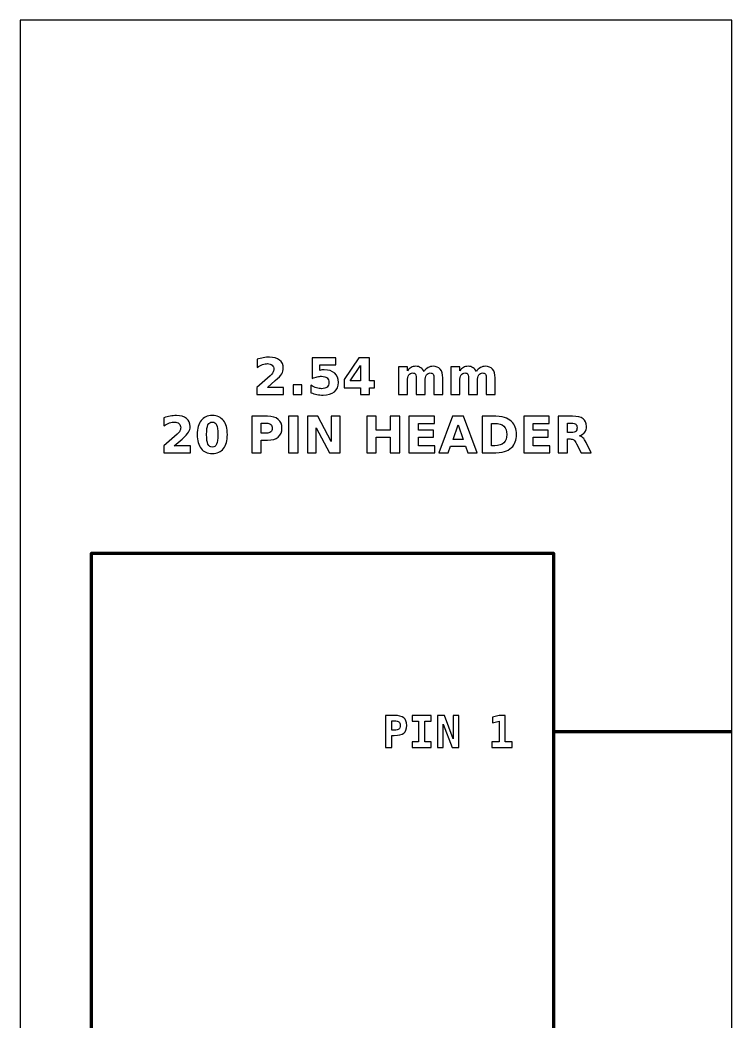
# Model space of a CAD drawing. Header units: centimetres. Extents: x -11.5 to -9.5, y -24.9 to -2.9.
# Drawn here: x -11.5 to -9.5, y -5.667 to -2.85 of the extents above; entities that cross this region are included whole.
import ezdxf

# ---------------------------------------------------------------- set-up
doc = ezdxf.new("R2010")
doc.units = ezdxf.units.CM
doc.header["$MEASUREMENT"] = 0
doc.layers.add('Layer 1', color=7, linetype='Continuous')

msp = doc.modelspace()

# ---------------------------------------------------------------- linework, layer by layer
at = {"layer": 'Layer 1', "color": 7}
msp.add_lwpolyline([(-11.5, -24.85), (-9.5, -24.85), (-9.5, -2.85), (-11.5, -2.85), (-11.5, -24.85)], close=True, dxfattribs=at)
at = {"layer": 'Layer 1', "color": 7, "lineweight": 100}
msp.add_lwpolyline([(-11.3, -24.35), (-10, -24.35), (-10, -4.35), (-11.3, -4.35), (-11.3, -24.35)], close=True, dxfattribs=at)
at = {"layer": 'Layer 1', "color": 250}
for points, knots in [([(-10.80503, -3.88297), (-10.80503, -3.88297), (-10.75975, -3.88297), (-10.75975, -3.88297), (-10.75975, -3.88297), (-10.75975, -3.88297), (-10.75975, -3.90247), (-10.75975, -3.90247), (-10.75975, -3.90247), (-10.75975, -3.90247), (-10.83452, -3.90247), (-10.83452, -3.90247), (-10.83452, -3.90247), (-10.83452, -3.90247), (-10.83452, -3.88297), (-10.83452, -3.88297), (-10.83452, -3.88297), (-10.83452, -3.88297), (-10.79696, -3.84984), (-10.79696, -3.84984), (-10.79696, -3.84984), (-10.7936, -3.8468), (-10.79113, -3.84384), (-10.78953, -3.84095), (-10.78953, -3.84095), (-10.78791, -3.83805), (-10.78711, -3.83504), (-10.78711, -3.83191), (-10.78711, -3.83191), (-10.78711, -3.82709), (-10.78873, -3.82321), (-10.79197, -3.82027), (-10.79197, -3.82027), (-10.7952, -3.81733), (-10.7995, -3.81588), (-10.80489, -3.81588), (-10.80489, -3.81588), (-10.80902, -3.81588), (-10.81354, -3.81677), (-10.81846, -3.81853), (-10.81846, -3.81853), (-10.82337, -3.8203), (-10.82864, -3.82293), (-10.83424, -3.82641), (-10.83424, -3.82641), (-10.83424, -3.82641), (-10.83424, -3.80381), (-10.83424, -3.80381), (-10.83424, -3.80381), (-10.82826, -3.80184), (-10.82236, -3.80033), (-10.81653, -3.7993), (-10.81653, -3.7993), (-10.81069, -3.79826), (-10.80498, -3.79774), (-10.79936, -3.79774), (-10.79936, -3.79774), (-10.78706, -3.79774), (-10.77749, -3.80045), (-10.77067, -3.80588), (-10.77067, -3.80588), (-10.76385, -3.81129), (-10.76044, -3.81884), (-10.76044, -3.82855), (-10.76044, -3.82855), (-10.76044, -3.83415), (-10.76189, -3.83937), (-10.76479, -3.84422), (-10.76479, -3.84422), (-10.76768, -3.84906), (-10.77377, -3.85555), (-10.78304, -3.86369), (-10.78304, -3.86369), (-10.78304, -3.86369), (-10.80503, -3.88297), (-10.80503, -3.88297)], [0, 0, 0, 0, 0.0526316, 0.0526316, 0.0526316, 0.0526316, 0.1052632, 0.1052632, 0.1052632, 0.1052632, 0.1578947, 0.1578947, 0.1578947, 0.1578947, 0.2105263, 0.2105263, 0.2105263, 0.2105263, 0.2631579, 0.2631579, 0.2631579, 0.2631579, 0.3157895, 0.3157895, 0.3157895, 0.3157895, 0.3684211, 0.3684211, 0.3684211, 0.3684211, 0.4210526, 0.4210526, 0.4210526, 0.4210526, 0.4736842, 0.4736842, 0.4736842, 0.4736842, 0.5263158, 0.5263158, 0.5263158, 0.5263158, 0.5789474, 0.5789474, 0.5789474, 0.5789474, 0.6315789, 0.6315789, 0.6315789, 0.6315789, 0.6842105, 0.6842105, 0.6842105, 0.6842105, 0.7368421, 0.7368421, 0.7368421, 0.7368421, 0.7894737, 0.7894737, 0.7894737, 0.7894737, 0.8421053, 0.8421053, 0.8421053, 0.8421053, 0.8947368, 0.8947368, 0.8947368, 0.8947368, 0.9473684, 0.9473684, 0.9473684, 0.9473684, 1, 1, 1, 1]), ([(-10.67894, -3.7996), (-10.67894, -3.7996), (-10.613, -3.7996), (-10.613, -3.7996), (-10.613, -3.7996), (-10.613, -3.7996), (-10.613, -3.8191), (-10.613, -3.8191), (-10.613, -3.8191), (-10.613, -3.8191), (-10.6578, -3.8191), (-10.6578, -3.8191), (-10.6578, -3.8191), (-10.6578, -3.8191), (-10.6578, -3.83502), (-10.6578, -3.83502), (-10.6578, -3.83502), (-10.65578, -3.83448), (-10.65375, -3.83406), (-10.65171, -3.83375), (-10.65171, -3.83375), (-10.64966, -3.83344), (-10.64752, -3.8333), (-10.64533, -3.8333), (-10.64533, -3.8333), (-10.63278, -3.8333), (-10.62302, -3.83643), (-10.61603, -3.84271), (-10.61603, -3.84271), (-10.60905, -3.84897), (-10.60557, -3.85771), (-10.60557, -3.86891), (-10.60557, -3.86891), (-10.60557, -3.88003), (-10.60938, -3.88874), (-10.61697, -3.89504), (-10.61697, -3.89504), (-10.62457, -3.90132), (-10.63513, -3.90447), (-10.64863, -3.90447), (-10.64863, -3.90447), (-10.65446, -3.90447), (-10.66025, -3.9039), (-10.66596, -3.90278), (-10.66596, -3.90278), (-10.67168, -3.90165), (-10.67737, -3.89995), (-10.68301, -3.89765), (-10.68301, -3.89765), (-10.68301, -3.89765), (-10.68301, -3.87676), (-10.68301, -3.87676), (-10.68301, -3.87676), (-10.67741, -3.87999), (-10.6721, -3.88239), (-10.66707, -3.88398), (-10.66707, -3.88398), (-10.66203, -3.88561), (-10.65728, -3.88641), (-10.65284, -3.88641), (-10.65284, -3.88641), (-10.64639, -3.88641), (-10.64134, -3.88483), (-10.63764, -3.88168), (-10.63764, -3.88168), (-10.63395, -3.87855), (-10.63209, -3.8743), (-10.63209, -3.86891), (-10.63209, -3.86891), (-10.63209, -3.8635), (-10.63395, -3.85924), (-10.63764, -3.85612), (-10.63764, -3.85612), (-10.64134, -3.85299), (-10.64639, -3.85144), (-10.65284, -3.85144), (-10.65284, -3.85144), (-10.65665, -3.85144), (-10.66072, -3.85193), (-10.66502, -3.85292), (-10.66502, -3.85292), (-10.66935, -3.8539), (-10.67398, -3.85543), (-10.67894, -3.8575), (-10.67894, -3.8575), (-10.67894, -3.8575), (-10.67894, -3.7996), (-10.67894, -3.7996)], [0, 0, 0, 0, 0.0454545, 0.0454545, 0.0454545, 0.0454545, 0.0909091, 0.0909091, 0.0909091, 0.0909091, 0.1363636, 0.1363636, 0.1363636, 0.1363636, 0.1818182, 0.1818182, 0.1818182, 0.1818182, 0.2272727, 0.2272727, 0.2272727, 0.2272727, 0.2727273, 0.2727273, 0.2727273, 0.2727273, 0.3181818, 0.3181818, 0.3181818, 0.3181818, 0.3636364, 0.3636364, 0.3636364, 0.3636364, 0.4090909, 0.4090909, 0.4090909, 0.4090909, 0.4545455, 0.4545455, 0.4545455, 0.4545455, 0.5, 0.5, 0.5, 0.5, 0.5454545, 0.5454545, 0.5454545, 0.5454545, 0.5909091, 0.5909091, 0.5909091, 0.5909091, 0.6363636, 0.6363636, 0.6363636, 0.6363636, 0.6818182, 0.6818182, 0.6818182, 0.6818182, 0.7272727, 0.7272727, 0.7272727, 0.7272727, 0.7727273, 0.7727273, 0.7727273, 0.7727273, 0.8181818, 0.8181818, 0.8181818, 0.8181818, 0.8636364, 0.8636364, 0.8636364, 0.8636364, 0.9090909, 0.9090909, 0.9090909, 0.9090909, 0.9545455, 0.9545455, 0.9545455, 0.9545455, 1, 1, 1, 1]), ([(-10.54816, -3.7996), (-10.54816, -3.7996), (-10.51866, -3.7996), (-10.51866, -3.7996), (-10.51866, -3.7996), (-10.51866, -3.7996), (-10.51866, -3.86451), (-10.51866, -3.86451), (-10.51866, -3.86451), (-10.51866, -3.86451), (-10.50399, -3.86451), (-10.50399, -3.86451), (-10.50399, -3.86451), (-10.50399, -3.86451), (-10.50399, -3.88373), (-10.50399, -3.88373), (-10.50399, -3.88373), (-10.50399, -3.88373), (-10.51866, -3.88373), (-10.51866, -3.88373), (-10.51866, -3.88373), (-10.51866, -3.88373), (-10.51866, -3.90247), (-10.51866, -3.90247), (-10.51866, -3.90247), (-10.51866, -3.90247), (-10.54373, -3.90247), (-10.54373, -3.90247), (-10.54373, -3.90247), (-10.54373, -3.90247), (-10.54373, -3.88373), (-10.54373, -3.88373), (-10.54373, -3.88373), (-10.54373, -3.88373), (-10.58936, -3.88373), (-10.58936, -3.88373), (-10.58936, -3.88373), (-10.58936, -3.88373), (-10.58936, -3.86098), (-10.58936, -3.86098), (-10.58936, -3.86098), (-10.58936, -3.86098), (-10.54816, -3.7996), (-10.54816, -3.7996)], [0, 0, 0, 0, 0.0909091, 0.0909091, 0.0909091, 0.0909091, 0.1818182, 0.1818182, 0.1818182, 0.1818182, 0.2727273, 0.2727273, 0.2727273, 0.2727273, 0.3636364, 0.3636364, 0.3636364, 0.3636364, 0.4545455, 0.4545455, 0.4545455, 0.4545455, 0.5454545, 0.5454545, 0.5454545, 0.5454545, 0.6363636, 0.6363636, 0.6363636, 0.6363636, 0.7272727, 0.7272727, 0.7272727, 0.7272727, 0.8181818, 0.8181818, 0.8181818, 0.8181818, 0.9090909, 0.9090909, 0.9090909, 0.9090909, 1, 1, 1, 1]), ([(-10.54373, -3.82145), (-10.54373, -3.82145), (-10.57283, -3.86451), (-10.57283, -3.86451), (-10.57283, -3.86451), (-10.57283, -3.86451), (-10.54373, -3.86451), (-10.54373, -3.86451), (-10.54373, -3.86451), (-10.54373, -3.86451), (-10.54373, -3.82145), (-10.54373, -3.82145)], [0, 0, 0, 0, 0.3333333, 0.3333333, 0.3333333, 0.3333333, 0.6666667, 0.6666667, 0.6666667, 0.6666667, 1, 1, 1, 1]), ([(-10.36502, -3.83812), (-10.36189, -3.83335), (-10.3582, -3.8297), (-10.35389, -3.82721), (-10.35389, -3.82721), (-10.34959, -3.82469), (-10.34489, -3.82345), (-10.33974, -3.82345), (-10.33974, -3.82345), (-10.33087, -3.82345), (-10.32412, -3.82618), (-10.31949, -3.83166), (-10.31949, -3.83166), (-10.31485, -3.83711), (-10.31252, -3.84506), (-10.31252, -3.85548), (-10.31252, -3.85548), (-10.31252, -3.85548), (-10.31252, -3.90247), (-10.31252, -3.90247), (-10.31252, -3.90247), (-10.31252, -3.90247), (-10.33734, -3.90247), (-10.33734, -3.90247), (-10.33734, -3.90247), (-10.33734, -3.90247), (-10.33734, -3.86223), (-10.33734, -3.86223), (-10.33734, -3.86223), (-10.33729, -3.86164), (-10.33727, -3.86103), (-10.33724, -3.86037), (-10.33724, -3.86037), (-10.33722, -3.85974), (-10.3372, -3.85882), (-10.3372, -3.85762), (-10.3372, -3.85762), (-10.3372, -3.85216), (-10.33799, -3.84819), (-10.33962, -3.84574), (-10.33962, -3.84574), (-10.34122, -3.84327), (-10.3438, -3.84205), (-10.34738, -3.84205), (-10.34738, -3.84205), (-10.35208, -3.84205), (-10.35568, -3.84398), (-10.35824, -3.84784), (-10.35824, -3.84784), (-10.36078, -3.85169), (-10.3621, -3.85727), (-10.3622, -3.86458), (-10.3622, -3.86458), (-10.3622, -3.86458), (-10.3622, -3.90247), (-10.3622, -3.90247), (-10.3622, -3.90247), (-10.3622, -3.90247), (-10.38701, -3.90247), (-10.38701, -3.90247), (-10.38701, -3.90247), (-10.38701, -3.90247), (-10.38701, -3.86223), (-10.38701, -3.86223), (-10.38701, -3.86223), (-10.38701, -3.85369), (-10.38774, -3.84819), (-10.38922, -3.84574), (-10.38922, -3.84574), (-10.39068, -3.84327), (-10.39329, -3.84205), (-10.39705, -3.84205), (-10.39705, -3.84205), (-10.4018, -3.84205), (-10.40545, -3.844), (-10.40801, -3.84788), (-10.40801, -3.84788), (-10.41057, -3.85176), (-10.41187, -3.85729), (-10.41187, -3.86451), (-10.41187, -3.86451), (-10.41187, -3.86451), (-10.41187, -3.90247), (-10.41187, -3.90247), (-10.41187, -3.90247), (-10.41187, -3.90247), (-10.43668, -3.90247), (-10.43668, -3.90247), (-10.43668, -3.90247), (-10.43668, -3.90247), (-10.43668, -3.82531), (-10.43668, -3.82531), (-10.43668, -3.82531), (-10.43668, -3.82531), (-10.41187, -3.82531), (-10.41187, -3.82531), (-10.41187, -3.82531), (-10.41187, -3.82531), (-10.41187, -3.83662), (-10.41187, -3.83662), (-10.41187, -3.83662), (-10.40883, -3.83224), (-10.40535, -3.82898), (-10.40142, -3.82676), (-10.40142, -3.82676), (-10.3975, -3.82455), (-10.39317, -3.82345), (-10.38844, -3.82345), (-10.38844, -3.82345), (-10.38313, -3.82345), (-10.3784, -3.82474), (-10.37433, -3.82731), (-10.37433, -3.82731), (-10.37024, -3.82989), (-10.36713, -3.83349), (-10.36502, -3.83812)], [0, 0, 0, 0, 0.0344828, 0.0344828, 0.0344828, 0.0344828, 0.0689655, 0.0689655, 0.0689655, 0.0689655, 0.1034483, 0.1034483, 0.1034483, 0.1034483, 0.137931, 0.137931, 0.137931, 0.137931, 0.1724138, 0.1724138, 0.1724138, 0.1724138, 0.2068966, 0.2068966, 0.2068966, 0.2068966, 0.2413793, 0.2413793, 0.2413793, 0.2413793, 0.2758621, 0.2758621, 0.2758621, 0.2758621, 0.3103448, 0.3103448, 0.3103448, 0.3103448, 0.3448276, 0.3448276, 0.3448276, 0.3448276, 0.3793103, 0.3793103, 0.3793103, 0.3793103, 0.4137931, 0.4137931, 0.4137931, 0.4137931, 0.4482759, 0.4482759, 0.4482759, 0.4482759, 0.4827586, 0.4827586, 0.4827586, 0.4827586, 0.5172414, 0.5172414, 0.5172414, 0.5172414, 0.5517241, 0.5517241, 0.5517241, 0.5517241, 0.5862069, 0.5862069, 0.5862069, 0.5862069, 0.6206897, 0.6206897, 0.6206897, 0.6206897, 0.6551724, 0.6551724, 0.6551724, 0.6551724, 0.6896552, 0.6896552, 0.6896552, 0.6896552, 0.7241379, 0.7241379, 0.7241379, 0.7241379, 0.7586207, 0.7586207, 0.7586207, 0.7586207, 0.7931034, 0.7931034, 0.7931034, 0.7931034, 0.8275862, 0.8275862, 0.8275862, 0.8275862, 0.862069, 0.862069, 0.862069, 0.862069, 0.8965517, 0.8965517, 0.8965517, 0.8965517, 0.9310345, 0.9310345, 0.9310345, 0.9310345, 0.9655172, 0.9655172, 0.9655172, 0.9655172, 1, 1, 1, 1]), ([(-10.21798, -3.83812), (-10.21485, -3.83335), (-10.21116, -3.8297), (-10.20685, -3.82721), (-10.20685, -3.82721), (-10.20255, -3.82469), (-10.19785, -3.82345), (-10.1927, -3.82345), (-10.1927, -3.82345), (-10.18383, -3.82345), (-10.17708, -3.82618), (-10.17245, -3.83166), (-10.17245, -3.83166), (-10.16781, -3.83711), (-10.16548, -3.84506), (-10.16548, -3.85548), (-10.16548, -3.85548), (-10.16548, -3.85548), (-10.16548, -3.90247), (-10.16548, -3.90247), (-10.16548, -3.90247), (-10.16548, -3.90247), (-10.1903, -3.90247), (-10.1903, -3.90247), (-10.1903, -3.90247), (-10.1903, -3.90247), (-10.1903, -3.86223), (-10.1903, -3.86223), (-10.1903, -3.86223), (-10.19025, -3.86164), (-10.19023, -3.86103), (-10.1902, -3.86037), (-10.1902, -3.86037), (-10.19018, -3.85974), (-10.19016, -3.85882), (-10.19016, -3.85762), (-10.19016, -3.85762), (-10.19016, -3.85216), (-10.19095, -3.84819), (-10.19258, -3.84574), (-10.19258, -3.84574), (-10.19418, -3.84327), (-10.19676, -3.84205), (-10.20034, -3.84205), (-10.20034, -3.84205), (-10.20504, -3.84205), (-10.20864, -3.84398), (-10.2112, -3.84784), (-10.2112, -3.84784), (-10.21374, -3.85169), (-10.21506, -3.85727), (-10.21516, -3.86458), (-10.21516, -3.86458), (-10.21516, -3.86458), (-10.21516, -3.90247), (-10.21516, -3.90247), (-10.21516, -3.90247), (-10.21516, -3.90247), (-10.23997, -3.90247), (-10.23997, -3.90247), (-10.23997, -3.90247), (-10.23997, -3.90247), (-10.23997, -3.86223), (-10.23997, -3.86223), (-10.23997, -3.86223), (-10.23997, -3.85369), (-10.2407, -3.84819), (-10.24218, -3.84574), (-10.24218, -3.84574), (-10.24364, -3.84327), (-10.24625, -3.84205), (-10.25001, -3.84205), (-10.25001, -3.84205), (-10.25476, -3.84205), (-10.25841, -3.844), (-10.26097, -3.84788), (-10.26097, -3.84788), (-10.26353, -3.85176), (-10.26483, -3.85729), (-10.26483, -3.86451), (-10.26483, -3.86451), (-10.26483, -3.86451), (-10.26483, -3.90247), (-10.26483, -3.90247), (-10.26483, -3.90247), (-10.26483, -3.90247), (-10.28964, -3.90247), (-10.28964, -3.90247), (-10.28964, -3.90247), (-10.28964, -3.90247), (-10.28964, -3.82531), (-10.28964, -3.82531), (-10.28964, -3.82531), (-10.28964, -3.82531), (-10.26483, -3.82531), (-10.26483, -3.82531), (-10.26483, -3.82531), (-10.26483, -3.82531), (-10.26483, -3.83662), (-10.26483, -3.83662), (-10.26483, -3.83662), (-10.26179, -3.83224), (-10.25831, -3.82898), (-10.25438, -3.82676), (-10.25438, -3.82676), (-10.25046, -3.82455), (-10.24613, -3.82345), (-10.2414, -3.82345), (-10.2414, -3.82345), (-10.23609, -3.82345), (-10.23136, -3.82474), (-10.22729, -3.82731), (-10.22729, -3.82731), (-10.2232, -3.82989), (-10.22009, -3.83349), (-10.21798, -3.83812)], [0, 0, 0, 0, 0.0344828, 0.0344828, 0.0344828, 0.0344828, 0.0689655, 0.0689655, 0.0689655, 0.0689655, 0.1034483, 0.1034483, 0.1034483, 0.1034483, 0.137931, 0.137931, 0.137931, 0.137931, 0.1724138, 0.1724138, 0.1724138, 0.1724138, 0.2068966, 0.2068966, 0.2068966, 0.2068966, 0.2413793, 0.2413793, 0.2413793, 0.2413793, 0.2758621, 0.2758621, 0.2758621, 0.2758621, 0.3103448, 0.3103448, 0.3103448, 0.3103448, 0.3448276, 0.3448276, 0.3448276, 0.3448276, 0.3793103, 0.3793103, 0.3793103, 0.3793103, 0.4137931, 0.4137931, 0.4137931, 0.4137931, 0.4482759, 0.4482759, 0.4482759, 0.4482759, 0.4827586, 0.4827586, 0.4827586, 0.4827586, 0.5172414, 0.5172414, 0.5172414, 0.5172414, 0.5517241, 0.5517241, 0.5517241, 0.5517241, 0.5862069, 0.5862069, 0.5862069, 0.5862069, 0.6206897, 0.6206897, 0.6206897, 0.6206897, 0.6551724, 0.6551724, 0.6551724, 0.6551724, 0.6896552, 0.6896552, 0.6896552, 0.6896552, 0.7241379, 0.7241379, 0.7241379, 0.7241379, 0.7586207, 0.7586207, 0.7586207, 0.7586207, 0.7931034, 0.7931034, 0.7931034, 0.7931034, 0.8275862, 0.8275862, 0.8275862, 0.8275862, 0.862069, 0.862069, 0.862069, 0.862069, 0.8965517, 0.8965517, 0.8965517, 0.8965517, 0.9310345, 0.9310345, 0.9310345, 0.9310345, 0.9655172, 0.9655172, 0.9655172, 0.9655172, 1, 1, 1, 1]), ([(-10.73311, -3.8758), (-10.73311, -3.8758), (-10.70829, -3.8758), (-10.70829, -3.8758), (-10.70829, -3.8758), (-10.70829, -3.8758), (-10.70829, -3.90247), (-10.70829, -3.90247), (-10.70829, -3.90247), (-10.70829, -3.90247), (-10.73311, -3.90247), (-10.73311, -3.90247), (-10.73311, -3.90247), (-10.73311, -3.90247), (-10.73311, -3.8758), (-10.73311, -3.8758)], [0, 0, 0, 0, 0.25, 0.25, 0.25, 0.25, 0.5, 0.5, 0.5, 0.5, 0.75, 0.75, 0.75, 0.75, 1, 1, 1, 1]), ([(-11.0666, -4.04722), (-11.0666, -4.04722), (-11.02132, -4.04722), (-11.02132, -4.04722), (-11.02132, -4.04722), (-11.02132, -4.04722), (-11.02132, -4.06672), (-11.02132, -4.06672), (-11.02132, -4.06672), (-11.02132, -4.06672), (-11.09609, -4.06672), (-11.09609, -4.06672), (-11.09609, -4.06672), (-11.09609, -4.06672), (-11.09609, -4.04722), (-11.09609, -4.04722), (-11.09609, -4.04722), (-11.09609, -4.04722), (-11.05853, -4.01409), (-11.05853, -4.01409), (-11.05853, -4.01409), (-11.05517, -4.01105), (-11.0527, -4.00809), (-11.0511, -4.0052), (-11.0511, -4.0052), (-11.04948, -4.0023), (-11.04868, -3.99929), (-11.04868, -3.99616), (-11.04868, -3.99616), (-11.04868, -3.99134), (-11.0503, -3.98746), (-11.05354, -3.98452), (-11.05354, -3.98452), (-11.05677, -3.98158), (-11.06107, -3.98013), (-11.06646, -3.98013), (-11.06646, -3.98013), (-11.07059, -3.98013), (-11.07511, -3.98102), (-11.08003, -3.98278), (-11.08003, -3.98278), (-11.08494, -3.98455), (-11.09021, -3.98718), (-11.09581, -3.99066), (-11.09581, -3.99066), (-11.09581, -3.99066), (-11.09581, -3.96806), (-11.09581, -3.96806), (-11.09581, -3.96806), (-11.08983, -3.96609), (-11.08393, -3.96458), (-11.0781, -3.96355), (-11.0781, -3.96355), (-11.07226, -3.96251), (-11.06655, -3.96199), (-11.06093, -3.96199), (-11.06093, -3.96199), (-11.04863, -3.96199), (-11.03906, -3.9647), (-11.03224, -3.97013), (-11.03224, -3.97013), (-11.02542, -3.97554), (-11.02201, -3.98309), (-11.02201, -3.9928), (-11.02201, -3.9928), (-11.02201, -3.9984), (-11.02346, -4.00362), (-11.02636, -4.00847), (-11.02636, -4.00847), (-11.02925, -4.01331), (-11.03534, -4.0198), (-11.04461, -4.02794), (-11.04461, -4.02794), (-11.04461, -4.02794), (-11.0666, -4.04722), (-11.0666, -4.04722)], [0, 0, 0, 0, 0.0526316, 0.0526316, 0.0526316, 0.0526316, 0.1052632, 0.1052632, 0.1052632, 0.1052632, 0.1578947, 0.1578947, 0.1578947, 0.1578947, 0.2105263, 0.2105263, 0.2105263, 0.2105263, 0.2631579, 0.2631579, 0.2631579, 0.2631579, 0.3157895, 0.3157895, 0.3157895, 0.3157895, 0.3684211, 0.3684211, 0.3684211, 0.3684211, 0.4210526, 0.4210526, 0.4210526, 0.4210526, 0.4736842, 0.4736842, 0.4736842, 0.4736842, 0.5263158, 0.5263158, 0.5263158, 0.5263158, 0.5789474, 0.5789474, 0.5789474, 0.5789474, 0.6315789, 0.6315789, 0.6315789, 0.6315789, 0.6842105, 0.6842105, 0.6842105, 0.6842105, 0.7368421, 0.7368421, 0.7368421, 0.7368421, 0.7894737, 0.7894737, 0.7894737, 0.7894737, 0.8421053, 0.8421053, 0.8421053, 0.8421053, 0.8947368, 0.8947368, 0.8947368, 0.8947368, 0.9473684, 0.9473684, 0.9473684, 0.9473684, 1, 1, 1, 1]), ([(-10.91763, -4.01538), (-10.91763, -4.03243), (-10.9213, -4.04558), (-10.92866, -4.05484), (-10.92866, -4.05484), (-10.936, -4.06409), (-10.94644, -4.06872), (-10.95994, -4.06872), (-10.95994, -4.06872), (-10.97349, -4.06872), (-10.98395, -4.06409), (-10.99129, -4.05484), (-10.99129, -4.05484), (-10.99865, -4.04558), (-11.00232, -4.03243), (-11.00232, -4.01538), (-11.00232, -4.01538), (-11.00232, -3.99831), (-10.99865, -3.98513), (-10.99129, -3.97587), (-10.99129, -3.97587), (-10.98395, -3.96663), (-10.97349, -3.96199), (-10.95994, -3.96199), (-10.95994, -3.96199), (-10.94644, -3.96199), (-10.936, -3.96663), (-10.92866, -3.97587), (-10.92866, -3.97587), (-10.9213, -3.98513), (-10.91763, -3.99831), (-10.91763, -4.01538)], [0, 0, 0, 0, 0.125, 0.125, 0.125, 0.125, 0.25, 0.25, 0.25, 0.25, 0.375, 0.375, 0.375, 0.375, 0.5, 0.5, 0.5, 0.5, 0.625, 0.625, 0.625, 0.625, 0.75, 0.75, 0.75, 0.75, 0.875, 0.875, 0.875, 0.875, 1, 1, 1, 1]), ([(-10.84879, -3.96385), (-10.84879, -3.96385), (-10.80477, -3.96385), (-10.80477, -3.96385), (-10.80477, -3.96385), (-10.79167, -3.96385), (-10.78162, -3.96677), (-10.77461, -3.97258), (-10.77461, -3.97258), (-10.76761, -3.97839), (-10.7641, -3.98666), (-10.7641, -3.99741), (-10.7641, -3.99741), (-10.7641, -4.00818), (-10.76761, -4.01648), (-10.77461, -4.02229), (-10.77461, -4.02229), (-10.78162, -4.0281), (-10.79167, -4.03102), (-10.80477, -4.03102), (-10.80477, -4.03102), (-10.80477, -4.03102), (-10.82226, -4.03102), (-10.82226, -4.03102), (-10.82226, -4.03102), (-10.82226, -4.03102), (-10.82226, -4.06672), (-10.82226, -4.06672), (-10.82226, -4.06672), (-10.82226, -4.06672), (-10.84879, -4.06672), (-10.84879, -4.06672), (-10.84879, -4.06672), (-10.84879, -4.06672), (-10.84879, -3.96385), (-10.84879, -3.96385)], [0, 0, 0, 0, 0.1111111, 0.1111111, 0.1111111, 0.1111111, 0.2222222, 0.2222222, 0.2222222, 0.2222222, 0.3333333, 0.3333333, 0.3333333, 0.3333333, 0.4444444, 0.4444444, 0.4444444, 0.4444444, 0.5555556, 0.5555556, 0.5555556, 0.5555556, 0.6666667, 0.6666667, 0.6666667, 0.6666667, 0.7777778, 0.7777778, 0.7777778, 0.7777778, 0.8888889, 0.8888889, 0.8888889, 0.8888889, 1, 1, 1, 1]), ([(-10.74538, -3.96385), (-10.74538, -3.96385), (-10.71885, -3.96385), (-10.71885, -3.96385), (-10.71885, -3.96385), (-10.71885, -3.96385), (-10.71885, -4.06672), (-10.71885, -4.06672), (-10.71885, -4.06672), (-10.71885, -4.06672), (-10.74538, -4.06672), (-10.74538, -4.06672), (-10.74538, -4.06672), (-10.74538, -4.06672), (-10.74538, -3.96385), (-10.74538, -3.96385)], [0, 0, 0, 0, 0.25, 0.25, 0.25, 0.25, 0.5, 0.5, 0.5, 0.5, 0.75, 0.75, 0.75, 0.75, 1, 1, 1, 1]), ([(-10.69289, -3.96385), (-10.69289, -3.96385), (-10.66326, -3.96385), (-10.66326, -3.96385), (-10.66326, -3.96385), (-10.66326, -3.96385), (-10.62584, -4.03441), (-10.62584, -4.03441), (-10.62584, -4.03441), (-10.62584, -4.03441), (-10.62584, -3.96385), (-10.62584, -3.96385), (-10.62584, -3.96385), (-10.62584, -3.96385), (-10.6007, -3.96385), (-10.6007, -3.96385), (-10.6007, -3.96385), (-10.6007, -3.96385), (-10.6007, -4.06672), (-10.6007, -4.06672), (-10.6007, -4.06672), (-10.6007, -4.06672), (-10.63033, -4.06672), (-10.63033, -4.06672), (-10.63033, -4.06672), (-10.63033, -4.06672), (-10.66775, -3.99616), (-10.66775, -3.99616), (-10.66775, -3.99616), (-10.66775, -3.99616), (-10.66775, -4.06672), (-10.66775, -4.06672), (-10.66775, -4.06672), (-10.66775, -4.06672), (-10.69289, -4.06672), (-10.69289, -4.06672), (-10.69289, -4.06672), (-10.69289, -4.06672), (-10.69289, -3.96385), (-10.69289, -3.96385)], [0, 0, 0, 0, 0.1, 0.1, 0.1, 0.1, 0.2, 0.2, 0.2, 0.2, 0.3, 0.3, 0.3, 0.3, 0.4, 0.4, 0.4, 0.4, 0.5, 0.5, 0.5, 0.5, 0.6, 0.6, 0.6, 0.6, 0.7, 0.7, 0.7, 0.7, 0.8, 0.8, 0.8, 0.8, 0.9, 0.9, 0.9, 0.9, 1, 1, 1, 1]), ([(-10.52567, -3.96385), (-10.52567, -3.96385), (-10.49914, -3.96385), (-10.49914, -3.96385), (-10.49914, -3.96385), (-10.49914, -3.96385), (-10.49914, -4.00306), (-10.49914, -4.00306), (-10.49914, -4.00306), (-10.49914, -4.00306), (-10.46001, -4.00306), (-10.46001, -4.00306), (-10.46001, -4.00306), (-10.46001, -4.00306), (-10.46001, -3.96385), (-10.46001, -3.96385), (-10.46001, -3.96385), (-10.46001, -3.96385), (-10.43348, -3.96385), (-10.43348, -3.96385), (-10.43348, -3.96385), (-10.43348, -3.96385), (-10.43348, -4.06672), (-10.43348, -4.06672), (-10.43348, -4.06672), (-10.43348, -4.06672), (-10.46001, -4.06672), (-10.46001, -4.06672), (-10.46001, -4.06672), (-10.46001, -4.06672), (-10.46001, -4.02312), (-10.46001, -4.02312), (-10.46001, -4.02312), (-10.46001, -4.02312), (-10.49914, -4.02312), (-10.49914, -4.02312), (-10.49914, -4.02312), (-10.49914, -4.02312), (-10.49914, -4.06672), (-10.49914, -4.06672), (-10.49914, -4.06672), (-10.49914, -4.06672), (-10.52567, -4.06672), (-10.52567, -4.06672), (-10.52567, -4.06672), (-10.52567, -4.06672), (-10.52567, -3.96385), (-10.52567, -3.96385)], [0, 0, 0, 0, 0.0833333, 0.0833333, 0.0833333, 0.0833333, 0.1666667, 0.1666667, 0.1666667, 0.1666667, 0.25, 0.25, 0.25, 0.25, 0.3333333, 0.3333333, 0.3333333, 0.3333333, 0.4166667, 0.4166667, 0.4166667, 0.4166667, 0.5, 0.5, 0.5, 0.5, 0.5833333, 0.5833333, 0.5833333, 0.5833333, 0.6666667, 0.6666667, 0.6666667, 0.6666667, 0.75, 0.75, 0.75, 0.75, 0.8333333, 0.8333333, 0.8333333, 0.8333333, 0.9166667, 0.9166667, 0.9166667, 0.9166667, 1, 1, 1, 1]), ([(-10.40758, -3.96385), (-10.40758, -3.96385), (-10.33599, -3.96385), (-10.33599, -3.96385), (-10.33599, -3.96385), (-10.33599, -3.96385), (-10.33599, -3.98391), (-10.33599, -3.98391), (-10.33599, -3.98391), (-10.33599, -3.98391), (-10.38105, -3.98391), (-10.38105, -3.98391), (-10.38105, -3.98391), (-10.38105, -3.98391), (-10.38105, -4.00306), (-10.38105, -4.00306), (-10.38105, -4.00306), (-10.38105, -4.00306), (-10.3387, -4.00306), (-10.3387, -4.00306), (-10.3387, -4.00306), (-10.3387, -4.00306), (-10.3387, -4.02312), (-10.3387, -4.02312), (-10.3387, -4.02312), (-10.3387, -4.02312), (-10.38105, -4.02312), (-10.38105, -4.02312), (-10.38105, -4.02312), (-10.38105, -4.02312), (-10.38105, -4.04666), (-10.38105, -4.04666), (-10.38105, -4.04666), (-10.38105, -4.04666), (-10.33449, -4.04666), (-10.33449, -4.04666), (-10.33449, -4.04666), (-10.33449, -4.04666), (-10.33449, -4.06672), (-10.33449, -4.06672), (-10.33449, -4.06672), (-10.33449, -4.06672), (-10.40758, -4.06672), (-10.40758, -4.06672), (-10.40758, -4.06672), (-10.40758, -4.06672), (-10.40758, -3.96385), (-10.40758, -3.96385)], [0, 0, 0, 0, 0.0833333, 0.0833333, 0.0833333, 0.0833333, 0.1666667, 0.1666667, 0.1666667, 0.1666667, 0.25, 0.25, 0.25, 0.25, 0.3333333, 0.3333333, 0.3333333, 0.3333333, 0.4166667, 0.4166667, 0.4166667, 0.4166667, 0.5, 0.5, 0.5, 0.5, 0.5833333, 0.5833333, 0.5833333, 0.5833333, 0.6666667, 0.6666667, 0.6666667, 0.6666667, 0.75, 0.75, 0.75, 0.75, 0.8333333, 0.8333333, 0.8333333, 0.8333333, 0.9166667, 0.9166667, 0.9166667, 0.9166667, 1, 1, 1, 1]), ([(-10.24876, -4.048), (-10.24876, -4.048), (-10.29025, -4.048), (-10.29025, -4.048), (-10.29025, -4.048), (-10.29025, -4.048), (-10.29679, -4.06672), (-10.29679, -4.06672), (-10.29679, -4.06672), (-10.29679, -4.06672), (-10.32346, -4.06672), (-10.32346, -4.06672), (-10.32346, -4.06672), (-10.32346, -4.06672), (-10.28536, -3.96385), (-10.28536, -3.96385), (-10.28536, -3.96385), (-10.28536, -3.96385), (-10.25373, -3.96385), (-10.25373, -3.96385), (-10.25373, -3.96385), (-10.25373, -3.96385), (-10.21563, -4.06672), (-10.21563, -4.06672), (-10.21563, -4.06672), (-10.21563, -4.06672), (-10.2423, -4.06672), (-10.2423, -4.06672), (-10.2423, -4.06672), (-10.2423, -4.06672), (-10.24876, -4.048), (-10.24876, -4.048)], [0, 0, 0, 0, 0.125, 0.125, 0.125, 0.125, 0.25, 0.25, 0.25, 0.25, 0.375, 0.375, 0.375, 0.375, 0.5, 0.5, 0.5, 0.5, 0.625, 0.625, 0.625, 0.625, 0.75, 0.75, 0.75, 0.75, 0.875, 0.875, 0.875, 0.875, 1, 1, 1, 1]), ([(-10.20196, -3.96385), (-10.20196, -3.96385), (-10.17397, -3.96385), (-10.17397, -3.96385), (-10.17397, -3.96385), (-10.15836, -3.96385), (-10.14674, -3.96496), (-10.1391, -3.96719), (-10.1391, -3.96719), (-10.13145, -3.96942), (-10.12489, -3.97319), (-10.11941, -3.97853), (-10.11941, -3.97853), (-10.11459, -3.98316), (-10.11102, -3.98852), (-10.10866, -3.99459), (-10.10866, -3.99459), (-10.10634, -4.00063), (-10.10516, -4.0075), (-10.10516, -4.01519), (-10.10516, -4.01519), (-10.10516, -4.02295), (-10.10634, -4.02987), (-10.10866, -4.03596), (-10.10866, -4.03596), (-10.11102, -4.04205), (-10.11459, -4.04741), (-10.11941, -4.05204), (-10.11941, -4.05204), (-10.12494, -4.05738), (-10.13155, -4.06115), (-10.13926, -4.06338), (-10.13926, -4.06338), (-10.14698, -4.06561), (-10.15855, -4.06672), (-10.17397, -4.06672), (-10.17397, -4.06672), (-10.17397, -4.06672), (-10.20196, -4.06672), (-10.20196, -4.06672), (-10.20196, -4.06672), (-10.20196, -4.06672), (-10.20196, -3.96385), (-10.20196, -3.96385)], [0, 0, 0, 0, 0.0909091, 0.0909091, 0.0909091, 0.0909091, 0.1818182, 0.1818182, 0.1818182, 0.1818182, 0.2727273, 0.2727273, 0.2727273, 0.2727273, 0.3636364, 0.3636364, 0.3636364, 0.3636364, 0.4545455, 0.4545455, 0.4545455, 0.4545455, 0.5454545, 0.5454545, 0.5454545, 0.5454545, 0.6363636, 0.6363636, 0.6363636, 0.6363636, 0.7272727, 0.7272727, 0.7272727, 0.7272727, 0.8181818, 0.8181818, 0.8181818, 0.8181818, 0.9090909, 0.9090909, 0.9090909, 0.9090909, 1, 1, 1, 1]), ([(-10.08484, -3.96385), (-10.08484, -3.96385), (-10.01325, -3.96385), (-10.01325, -3.96385), (-10.01325, -3.96385), (-10.01325, -3.96385), (-10.01325, -3.98391), (-10.01325, -3.98391), (-10.01325, -3.98391), (-10.01325, -3.98391), (-10.05831, -3.98391), (-10.05831, -3.98391), (-10.05831, -3.98391), (-10.05831, -3.98391), (-10.05831, -4.00306), (-10.05831, -4.00306), (-10.05831, -4.00306), (-10.05831, -4.00306), (-10.01596, -4.00306), (-10.01596, -4.00306), (-10.01596, -4.00306), (-10.01596, -4.00306), (-10.01596, -4.02312), (-10.01596, -4.02312), (-10.01596, -4.02312), (-10.01596, -4.02312), (-10.05831, -4.02312), (-10.05831, -4.02312), (-10.05831, -4.02312), (-10.05831, -4.02312), (-10.05831, -4.04666), (-10.05831, -4.04666), (-10.05831, -4.04666), (-10.05831, -4.04666), (-10.01175, -4.04666), (-10.01175, -4.04666), (-10.01175, -4.04666), (-10.01175, -4.04666), (-10.01175, -4.06672), (-10.01175, -4.06672), (-10.01175, -4.06672), (-10.01175, -4.06672), (-10.08484, -4.06672), (-10.08484, -4.06672), (-10.08484, -4.06672), (-10.08484, -4.06672), (-10.08484, -3.96385), (-10.08484, -3.96385)], [0, 0, 0, 0, 0.0833333, 0.0833333, 0.0833333, 0.0833333, 0.1666667, 0.1666667, 0.1666667, 0.1666667, 0.25, 0.25, 0.25, 0.25, 0.3333333, 0.3333333, 0.3333333, 0.3333333, 0.4166667, 0.4166667, 0.4166667, 0.4166667, 0.5, 0.5, 0.5, 0.5, 0.5833333, 0.5833333, 0.5833333, 0.5833333, 0.6666667, 0.6666667, 0.6666667, 0.6666667, 0.75, 0.75, 0.75, 0.75, 0.8333333, 0.8333333, 0.8333333, 0.8333333, 0.9166667, 0.9166667, 0.9166667, 0.9166667, 1, 1, 1, 1]), ([(-9.96191, -4.0278), (-9.96191, -4.0278), (-9.96191, -4.06672), (-9.96191, -4.06672), (-9.96191, -4.06672), (-9.96191, -4.06672), (-9.98844, -4.06672), (-9.98844, -4.06672), (-9.98844, -4.06672), (-9.98844, -4.06672), (-9.98844, -3.96385), (-9.98844, -3.96385), (-9.98844, -3.96385), (-9.98844, -3.96385), (-9.94792, -3.96385), (-9.94792, -3.96385), (-9.94792, -3.96385), (-9.93437, -3.96385), (-9.92442, -3.96613), (-9.91812, -3.97067), (-9.91812, -3.97067), (-9.9118, -3.97521), (-9.90864, -3.98241), (-9.90864, -3.99224), (-9.90864, -3.99224), (-9.90864, -3.99903), (-9.91029, -4.00463), (-9.91356, -4.00898), (-9.91356, -4.00898), (-9.91685, -4.01336), (-9.92181, -4.01658), (-9.92842, -4.01863), (-9.92842, -4.01863), (-9.9248, -4.01947), (-9.92153, -4.02133), (-9.91866, -4.02425), (-9.91866, -4.02425), (-9.91579, -4.02716), (-9.9129, -4.03158), (-9.90996, -4.03751), (-9.90996, -4.03751), (-9.90996, -4.03751), (-9.89554, -4.06672), (-9.89554, -4.06672), (-9.89554, -4.06672), (-9.89554, -4.06672), (-9.92381, -4.06672), (-9.92381, -4.06672), (-9.92381, -4.06672), (-9.92381, -4.06672), (-9.93635, -4.04116), (-9.93635, -4.04116), (-9.93635, -4.04116), (-9.93886, -4.03603), (-9.94143, -4.0325), (-9.94404, -4.03062), (-9.94404, -4.03062), (-9.94663, -4.02874), (-9.95008, -4.0278), (-9.95441, -4.0278), (-9.95441, -4.0278), (-9.95441, -4.0278), (-9.96191, -4.0278), (-9.96191, -4.0278)], [0, 0, 0, 0, 0.0625, 0.0625, 0.0625, 0.0625, 0.125, 0.125, 0.125, 0.125, 0.1875, 0.1875, 0.1875, 0.1875, 0.25, 0.25, 0.25, 0.25, 0.3125, 0.3125, 0.3125, 0.3125, 0.375, 0.375, 0.375, 0.375, 0.4375, 0.4375, 0.4375, 0.4375, 0.5, 0.5, 0.5, 0.5, 0.5625, 0.5625, 0.5625, 0.5625, 0.625, 0.625, 0.625, 0.625, 0.6875, 0.6875, 0.6875, 0.6875, 0.75, 0.75, 0.75, 0.75, 0.8125, 0.8125, 0.8125, 0.8125, 0.875, 0.875, 0.875, 0.875, 0.9375, 0.9375, 0.9375, 0.9375, 1, 1, 1, 1]), ([(-10.94416, -4.01519), (-10.94416, -4.00233), (-10.94536, -3.99327), (-10.94778, -3.988), (-10.94778, -3.988), (-10.95018, -3.98276), (-10.95425, -3.98013), (-10.95994, -3.98013), (-10.95994, -3.98013), (-10.96563, -3.98013), (-10.9697, -3.98276), (-10.97215, -3.988), (-10.97215, -3.988), (-10.97457, -3.99327), (-10.97579, -4.00233), (-10.97579, -4.01519), (-10.97579, -4.01519), (-10.97579, -4.02817), (-10.97457, -4.03735), (-10.97215, -4.04266), (-10.97215, -4.04266), (-10.9697, -4.048), (-10.96563, -4.05066), (-10.95994, -4.05066), (-10.95994, -4.05066), (-10.9543, -4.05066), (-10.95025, -4.048), (-10.9478, -4.04266), (-10.9478, -4.04266), (-10.94538, -4.03735), (-10.94416, -4.02817), (-10.94416, -4.01519)], [0, 0, 0, 0, 0.125, 0.125, 0.125, 0.125, 0.25, 0.25, 0.25, 0.25, 0.375, 0.375, 0.375, 0.375, 0.5, 0.5, 0.5, 0.5, 0.625, 0.625, 0.625, 0.625, 0.75, 0.75, 0.75, 0.75, 0.875, 0.875, 0.875, 0.875, 1, 1, 1, 1]), ([(-10.82226, -3.98307), (-10.82226, -3.98307), (-10.82226, -4.0118), (-10.82226, -4.0118), (-10.82226, -4.0118), (-10.82226, -4.0118), (-10.80759, -4.0118), (-10.80759, -4.0118), (-10.80759, -4.0118), (-10.80244, -4.0118), (-10.79846, -4.01056), (-10.79566, -4.00804), (-10.79566, -4.00804), (-10.79286, -4.00555), (-10.79145, -4.002), (-10.79145, -3.99741), (-10.79145, -3.99741), (-10.79145, -3.9928), (-10.79286, -3.98927), (-10.79566, -3.98678), (-10.79566, -3.98678), (-10.79846, -3.98431), (-10.80244, -3.98307), (-10.80759, -3.98307), (-10.80759, -3.98307), (-10.80759, -3.98307), (-10.82226, -3.98307), (-10.82226, -3.98307)], [0, 0, 0, 0, 0.1428571, 0.1428571, 0.1428571, 0.1428571, 0.2857143, 0.2857143, 0.2857143, 0.2857143, 0.4285714, 0.4285714, 0.4285714, 0.4285714, 0.5714286, 0.5714286, 0.5714286, 0.5714286, 0.7142857, 0.7142857, 0.7142857, 0.7142857, 0.8571429, 0.8571429, 0.8571429, 0.8571429, 1, 1, 1, 1]), ([(-10.28364, -4.0289), (-10.28364, -4.0289), (-10.25544, -4.0289), (-10.25544, -4.0289), (-10.25544, -4.0289), (-10.25544, -4.0289), (-10.26951, -3.98798), (-10.26951, -3.98798), (-10.26951, -3.98798), (-10.26951, -3.98798), (-10.28364, -4.0289), (-10.28364, -4.0289)], [0, 0, 0, 0, 0.3333333, 0.3333333, 0.3333333, 0.3333333, 0.6666667, 0.6666667, 0.6666667, 0.6666667, 1, 1, 1, 1]), ([(-10.17543, -3.98391), (-10.17543, -3.98391), (-10.17543, -4.04666), (-10.17543, -4.04666), (-10.17543, -4.04666), (-10.17543, -4.04666), (-10.16593, -4.04666), (-10.16593, -4.04666), (-10.16593, -4.04666), (-10.15509, -4.04666), (-10.14681, -4.04398), (-10.1411, -4.03859), (-10.1411, -4.03859), (-10.13538, -4.03323), (-10.13251, -4.02542), (-10.13251, -4.01519), (-10.13251, -4.01519), (-10.13251, -4.00498), (-10.13536, -3.99722), (-10.14105, -3.99191), (-10.14105, -3.99191), (-10.14674, -3.98657), (-10.15504, -3.98391), (-10.16593, -3.98391), (-10.16593, -3.98391), (-10.16593, -3.98391), (-10.17543, -3.98391), (-10.17543, -3.98391)], [0, 0, 0, 0, 0.1428571, 0.1428571, 0.1428571, 0.1428571, 0.2857143, 0.2857143, 0.2857143, 0.2857143, 0.4285714, 0.4285714, 0.4285714, 0.4285714, 0.5714286, 0.5714286, 0.5714286, 0.5714286, 0.7142857, 0.7142857, 0.7142857, 0.7142857, 0.8571429, 0.8571429, 0.8571429, 0.8571429, 1, 1, 1, 1]), ([(-9.95074, -4.00948), (-9.94519, -4.00948), (-9.94119, -4.00844), (-9.93879, -4.00637), (-9.93879, -4.00637), (-9.93637, -4.0043), (-9.93517, -4.00089), (-9.93517, -3.99616), (-9.93517, -3.99616), (-9.93517, -3.99148), (-9.93637, -3.98812), (-9.93879, -3.9861), (-9.93879, -3.9861), (-9.94119, -3.98408), (-9.94519, -3.98307), (-9.95074, -3.98307), (-9.95074, -3.98307), (-9.95074, -3.98307), (-9.96191, -3.98307), (-9.96191, -3.98307), (-9.96191, -3.98307), (-9.96191, -3.98307), (-9.96191, -4.00948), (-9.96191, -4.00948), (-9.96191, -4.00948), (-9.96191, -4.00948), (-9.95074, -4.00948), (-9.95074, -4.00948)], [0, 0, 0, 0, 0.1428571, 0.1428571, 0.1428571, 0.1428571, 0.2857143, 0.2857143, 0.2857143, 0.2857143, 0.4285714, 0.4285714, 0.4285714, 0.4285714, 0.5714286, 0.5714286, 0.5714286, 0.5714286, 0.7142857, 0.7142857, 0.7142857, 0.7142857, 0.8571429, 0.8571429, 0.8571429, 0.8571429, 1, 1, 1, 1]), ([(-10.47311, -4.80498), (-10.47311, -4.80498), (-10.44868, -4.80498), (-10.44868, -4.80498), (-10.44868, -4.80498), (-10.43627, -4.80498), (-10.42734, -4.80718), (-10.42189, -4.81161), (-10.42189, -4.81161), (-10.41643, -4.81603), (-10.41372, -4.82321), (-10.41372, -4.83313), (-10.41372, -4.83313), (-10.41372, -4.84305), (-10.41643, -4.85023), (-10.42189, -4.85466), (-10.42189, -4.85466), (-10.42734, -4.85908), (-10.43627, -4.86128), (-10.44868, -4.86128), (-10.44868, -4.86128), (-10.44868, -4.86128), (-10.45533, -4.86128), (-10.45533, -4.86128), (-10.45533, -4.86128), (-10.45533, -4.86128), (-10.45533, -4.89499), (-10.45533, -4.89499), (-10.45533, -4.89499), (-10.45533, -4.89499), (-10.47311, -4.89499), (-10.47311, -4.89499), (-10.47311, -4.89499), (-10.47311, -4.89499), (-10.47311, -4.80498), (-10.47311, -4.80498)], [0, 0, 0, 0, 0.1111111, 0.1111111, 0.1111111, 0.1111111, 0.2222222, 0.2222222, 0.2222222, 0.2222222, 0.3333333, 0.3333333, 0.3333333, 0.3333333, 0.4444444, 0.4444444, 0.4444444, 0.4444444, 0.5555556, 0.5555556, 0.5555556, 0.5555556, 0.6666667, 0.6666667, 0.6666667, 0.6666667, 0.7777778, 0.7777778, 0.7777778, 0.7777778, 0.8888889, 0.8888889, 0.8888889, 0.8888889, 1, 1, 1, 1]), ([(-10.39818, -4.82066), (-10.39818, -4.82066), (-10.39818, -4.80498), (-10.39818, -4.80498), (-10.39818, -4.80498), (-10.39818, -4.80498), (-10.34459, -4.80498), (-10.34459, -4.80498), (-10.34459, -4.80498), (-10.34459, -4.80498), (-10.34459, -4.82066), (-10.34459, -4.82066), (-10.34459, -4.82066), (-10.34459, -4.82066), (-10.3625, -4.82066), (-10.3625, -4.82066), (-10.3625, -4.82066), (-10.3625, -4.82066), (-10.3625, -4.87931), (-10.3625, -4.87931), (-10.3625, -4.87931), (-10.3625, -4.87931), (-10.34459, -4.87931), (-10.34459, -4.87931), (-10.34459, -4.87931), (-10.34459, -4.87931), (-10.34459, -4.89499), (-10.34459, -4.89499), (-10.34459, -4.89499), (-10.34459, -4.89499), (-10.39818, -4.89499), (-10.39818, -4.89499), (-10.39818, -4.89499), (-10.39818, -4.89499), (-10.39818, -4.87931), (-10.39818, -4.87931), (-10.39818, -4.87931), (-10.39818, -4.87931), (-10.38028, -4.87931), (-10.38028, -4.87931), (-10.38028, -4.87931), (-10.38028, -4.87931), (-10.38028, -4.82066), (-10.38028, -4.82066), (-10.38028, -4.82066), (-10.38028, -4.82066), (-10.39818, -4.82066), (-10.39818, -4.82066)], [0, 0, 0, 0, 0.0833333, 0.0833333, 0.0833333, 0.0833333, 0.1666667, 0.1666667, 0.1666667, 0.1666667, 0.25, 0.25, 0.25, 0.25, 0.3333333, 0.3333333, 0.3333333, 0.3333333, 0.4166667, 0.4166667, 0.4166667, 0.4166667, 0.5, 0.5, 0.5, 0.5, 0.5833333, 0.5833333, 0.5833333, 0.5833333, 0.6666667, 0.6666667, 0.6666667, 0.6666667, 0.75, 0.75, 0.75, 0.75, 0.8333333, 0.8333333, 0.8333333, 0.8333333, 0.9166667, 0.9166667, 0.9166667, 0.9166667, 1, 1, 1, 1]), ([(-10.32704, -4.80498), (-10.32704, -4.80498), (-10.30792, -4.80498), (-10.30792, -4.80498), (-10.30792, -4.80498), (-10.30792, -4.80498), (-10.28286, -4.8704), (-10.28286, -4.8704), (-10.28286, -4.8704), (-10.28286, -4.8704), (-10.28286, -4.80498), (-10.28286, -4.80498), (-10.28286, -4.80498), (-10.28286, -4.80498), (-10.26718, -4.80498), (-10.26718, -4.80498), (-10.26718, -4.80498), (-10.26718, -4.80498), (-10.26718, -4.89499), (-10.26718, -4.89499), (-10.26718, -4.89499), (-10.26718, -4.89499), (-10.28617, -4.89499), (-10.28617, -4.89499), (-10.28617, -4.89499), (-10.28617, -4.89499), (-10.31136, -4.82957), (-10.31136, -4.82957), (-10.31136, -4.82957), (-10.31136, -4.82957), (-10.31136, -4.89499), (-10.31136, -4.89499), (-10.31136, -4.89499), (-10.31136, -4.89499), (-10.32704, -4.89499), (-10.32704, -4.89499), (-10.32704, -4.89499), (-10.32704, -4.89499), (-10.32704, -4.80498), (-10.32704, -4.80498)], [0, 0, 0, 0, 0.1, 0.1, 0.1, 0.1, 0.2, 0.2, 0.2, 0.2, 0.3, 0.3, 0.3, 0.3, 0.4, 0.4, 0.4, 0.4, 0.5, 0.5, 0.5, 0.5, 0.6, 0.6, 0.6, 0.6, 0.7, 0.7, 0.7, 0.7, 0.8, 0.8, 0.8, 0.8, 0.9, 0.9, 0.9, 0.9, 1, 1, 1, 1]), ([(-10.17422, -4.87931), (-10.17422, -4.87931), (-10.15432, -4.87931), (-10.15432, -4.87931), (-10.15432, -4.87931), (-10.15432, -4.87931), (-10.15432, -4.82089), (-10.15432, -4.82089), (-10.15432, -4.82089), (-10.15432, -4.82089), (-10.17282, -4.82548), (-10.17282, -4.82548), (-10.17282, -4.82548), (-10.17282, -4.82548), (-10.17282, -4.80945), (-10.17282, -4.80945), (-10.17282, -4.80945), (-10.17282, -4.80945), (-10.1542, -4.80498), (-10.1542, -4.80498), (-10.1542, -4.80498), (-10.1542, -4.80498), (-10.13702, -4.80498), (-10.13702, -4.80498), (-10.13702, -4.80498), (-10.13702, -4.80498), (-10.13702, -4.87931), (-10.13702, -4.87931), (-10.13702, -4.87931), (-10.13702, -4.87931), (-10.11712, -4.87931), (-10.11712, -4.87931), (-10.11712, -4.87931), (-10.11712, -4.87931), (-10.11712, -4.89499), (-10.11712, -4.89499), (-10.11712, -4.89499), (-10.11712, -4.89499), (-10.17422, -4.89499), (-10.17422, -4.89499), (-10.17422, -4.89499), (-10.17422, -4.89499), (-10.17422, -4.87931), (-10.17422, -4.87931)], [0, 0, 0, 0, 0.0909091, 0.0909091, 0.0909091, 0.0909091, 0.1818182, 0.1818182, 0.1818182, 0.1818182, 0.2727273, 0.2727273, 0.2727273, 0.2727273, 0.3636364, 0.3636364, 0.3636364, 0.3636364, 0.4545455, 0.4545455, 0.4545455, 0.4545455, 0.5454545, 0.5454545, 0.5454545, 0.5454545, 0.6363636, 0.6363636, 0.6363636, 0.6363636, 0.7272727, 0.7272727, 0.7272727, 0.7272727, 0.8181818, 0.8181818, 0.8181818, 0.8181818, 0.9090909, 0.9090909, 0.9090909, 0.9090909, 1, 1, 1, 1]), ([(-10.45533, -4.81994), (-10.45533, -4.81994), (-10.45533, -4.84632), (-10.45533, -4.84632), (-10.45533, -4.84632), (-10.45533, -4.84632), (-10.44802, -4.84632), (-10.44802, -4.84632), (-10.44802, -4.84632), (-10.4422, -4.84632), (-10.4381, -4.84533), (-10.43576, -4.84338), (-10.43576, -4.84338), (-10.43339, -4.8414), (-10.43222, -4.83799), (-10.43222, -4.83313), (-10.43222, -4.83313), (-10.43222, -4.82828), (-10.43339, -4.82486), (-10.43576, -4.82288), (-10.43576, -4.82288), (-10.4381, -4.82093), (-10.4422, -4.81994), (-10.44802, -4.81994), (-10.44802, -4.81994), (-10.44802, -4.81994), (-10.45533, -4.81994), (-10.45533, -4.81994)], [0, 0, 0, 0, 0.1428571, 0.1428571, 0.1428571, 0.1428571, 0.2857143, 0.2857143, 0.2857143, 0.2857143, 0.4285714, 0.4285714, 0.4285714, 0.4285714, 0.5714286, 0.5714286, 0.5714286, 0.5714286, 0.7142857, 0.7142857, 0.7142857, 0.7142857, 0.8571429, 0.8571429, 0.8571429, 0.8571429, 1, 1, 1, 1])]:
    msp.add_open_spline(points, degree=3, knots=knots, dxfattribs=at)
at = {"layer": 'Layer 1', "color": 250, "lineweight": 100}
msp.add_open_spline([(-10, -4.85), (-10, -4.85), (-9.5, -4.85), (-9.5, -4.85)], degree=3, dxfattribs=at)

doc.saveas('drawing.dxf')
